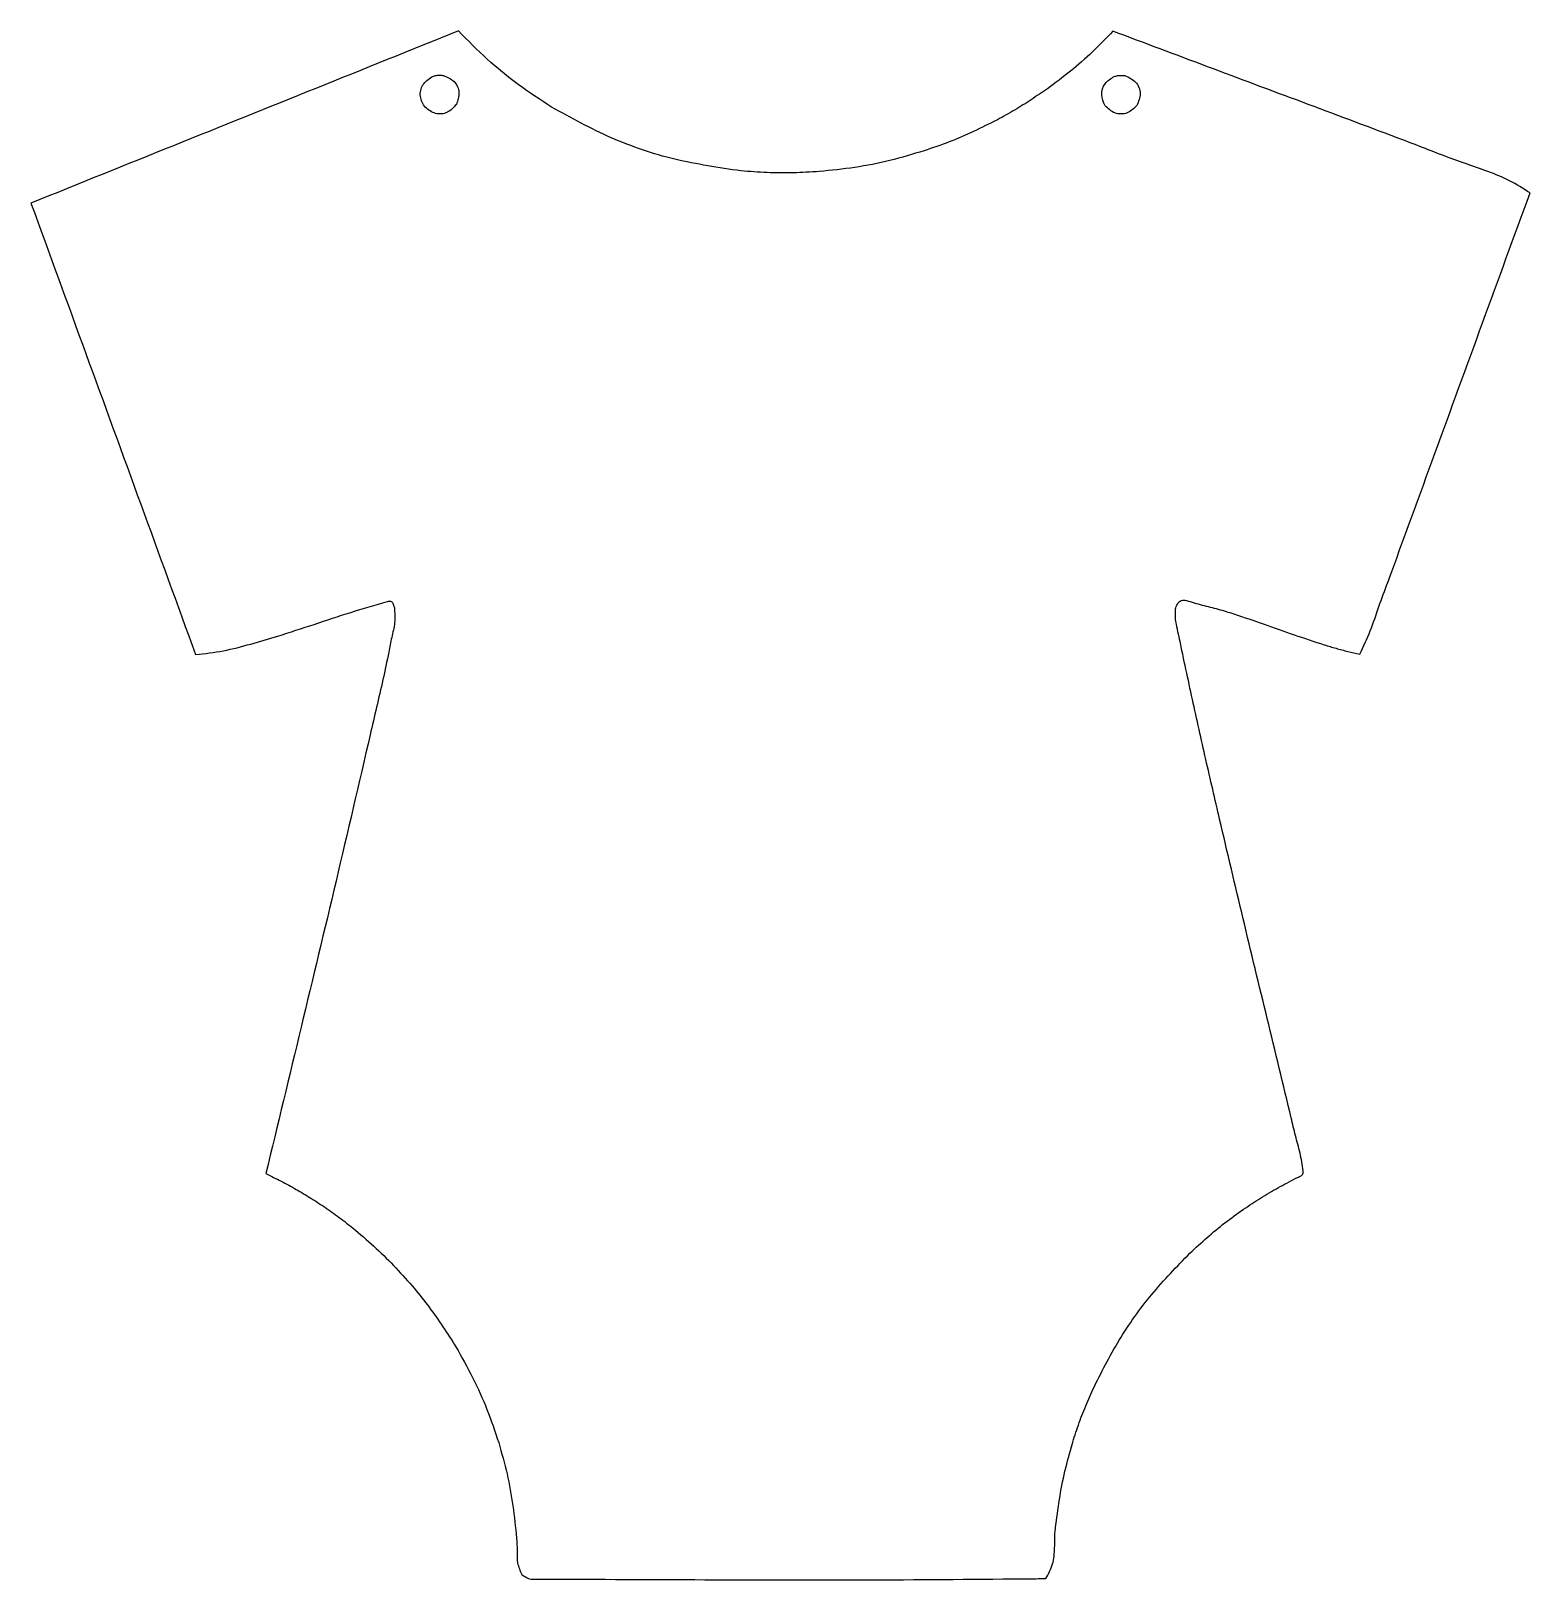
# Model space of a CAD drawing. Extents: x 0 to 167, y 0 to 87.
# Drawn here: x 0 to 84.3, y 0 to 87.1 of the extents above; entities that cross this region are included whole.
import ezdxf

# ---------------------------------------------------------------- set-up
doc = ezdxf.new("R2010")
doc.units = 0
doc.layers.get('0').update_dxf_attribs({"linetype": 'CONTINUOUS'})

msp = doc.modelspace()

# ---------------------------------------------------------------- linework, layer by layer
at = {"color": 7}
for points, knots in [([(24.040536, 87.125104), (21.369107, 86.04959), (16.026459, 83.898645), (8.012857, 80.671656), (2.670947, 78.519531), (0, 77.443471)], [0, 0, 0, 0, 8.639407, 17.278139, 25.916817, 25.916817, 25.916817, 25.916817]), ([(29.288176, 82.844358), (28.655316, 83.255997), (27.389703, 84.079207), (25.636185, 85.519422), (24.572372, 86.589924), (24.040536, 87.125104)], [0, 0, 0, 0, 2.263718, 4.52706, 6.789809, 6.789809, 6.789809, 6.789809]), ([(60.857836, 87.113251), (60.478853, 86.720675), (59.720912, 85.935548), (58.4898, 84.854111), (57.6159, 84.201145), (57.179069, 83.874751)], [0, 0, 0, 0, 1.636548, 3.272985, 4.908531, 4.908531, 4.908531, 4.908531]), ([(76.842902, 81.118004), (75.067052, 81.78492), (71.51553, 83.118685), (66.186602, 85.115575), (62.634189, 86.447322), (60.857836, 87.113251)], [0, 0, 0, 0, 5.690852, 11.381131, 17.072356, 17.072356, 17.072356, 17.072356]), ([(22.173636, 82.831376), (22.057165, 83.026639), (21.824198, 83.41721), (21.983863, 84.147099), (22.354077, 84.410592), (22.539396, 84.542489)], [0, 0, 0, 0, 0.664635, 1.329418, 1.995725, 1.995725, 1.995725, 1.995725]), ([(22.539396, 84.542489), (22.610721, 84.568567), (22.753339, 84.620711), (22.98237, 84.64601), (23.133256, 84.62743), (23.208827, 84.618124)], [0, 0, 0, 0, 0.227309, 0.454516, 0.682489, 0.682489, 0.682489, 0.682489]), ([(23.208827, 84.618124), (23.422893, 84.527973), (23.850415, 84.347928), (24.165381, 83.649891), (24.00655, 83.212872), (23.927082, 82.994218)], [0, 0, 0, 0, 0.679928, 1.357912, 2.036795, 2.036795, 2.036795, 2.036795]), ([(60.420956, 82.92084), (60.331944, 83.122982), (60.154123, 83.526808), (60.360243, 84.220682), (60.741211, 84.447228), (60.931778, 84.560551)], [0, 0, 0, 0, 0.649, 1.296524, 1.944614, 1.944614, 1.944614, 1.944614]), ([(60.931778, 84.560551), (60.996251, 84.581304), (61.125308, 84.622845), (61.330164, 84.632389), (61.465018, 84.619128), (61.532629, 84.61248)], [0, 0, 0, 0, 0.202416, 0.405175, 0.609043, 0.609043, 0.609043, 0.609043]), ([(61.532629, 84.61248), (61.751196, 84.516381), (62.188852, 84.323955), (62.492219, 83.590722), (62.301287, 83.150238), (62.206011, 82.930436)], [0, 0, 0, 0, 0.698381, 1.39843, 2.095689, 2.095689, 2.095689, 2.095689]), ([(57.179069, 83.874751), (56.875091, 83.667985), (56.267282, 83.254551), (55.333935, 82.666342), (54.689908, 82.311842), (54.367853, 82.134569)], [0, 0, 0, 0, 1.102907, 2.205284, 3.307941, 3.307941, 3.307941, 3.307941]), ([(23.927082, 82.994218), (23.774846, 82.821871), (23.470501, 82.477321), (22.716632, 82.406419), (22.354614, 82.689739), (22.173636, 82.831376)], [0, 0, 0, 0, 0.672552, 1.344549, 2.016319, 2.016319, 2.016319, 2.016319]), ([(39.932751, 79.255056), (38.687115, 79.438682), (36.196167, 79.805888), (32.594123, 81.017681), (30.39023, 82.235426), (29.288176, 82.844358)], [0, 0, 0, 0, 3.772861, 7.544737, 11.317351, 11.317351, 11.317351, 11.317351]), ([(62.206011, 82.930436), (62.039159, 82.766767), (61.704538, 82.438533), (60.929183, 82.432508), (60.590278, 82.758146), (60.420956, 82.92084)], [0, 0, 0, 0, 0.682899, 1.369543, 2.055135, 2.055135, 2.055135, 2.055135]), ([(54.367853, 82.134569), (53.922977, 81.910057), (53.033279, 81.461061), (51.659324, 80.867709), (50.715077, 80.548035), (50.242893, 80.388178)], [0, 0, 0, 0, 1.494856, 2.98953, 4.484584, 4.484584, 4.484584, 4.484584]), ([(80.684229, 79.664842), (80.254288, 79.818558), (79.394585, 80.125926), (78.125439, 80.639993), (77.270354, 80.95869), (76.842902, 81.118004)], [0, 0, 0, 0, 1.369632, 2.738697, 4.107183, 4.107183, 4.107183, 4.107183]), ([(50.242893, 80.388178), (49.601603, 80.19515), (48.319055, 79.809103), (46.344119, 79.420236), (45.01127, 79.286793), (44.344731, 79.22006)], [0, 0, 0, 0, 2.008386, 4.016671, 6.025645, 6.025645, 6.025645, 6.025645]), ([(84.322356, 78.01356), (83.947028, 78.255104), (83.196244, 78.738274), (81.947769, 79.230558), (81.10552, 79.520043), (80.684229, 79.664842)], [0, 0, 0, 0, 1.335818, 2.672093, 4.009425, 4.009425, 4.009425, 4.009425]), ([(44.344731, 79.22006), (43.854742, 79.189472), (42.87493, 79.128308), (41.400979, 79.141818), (40.422214, 79.217305), (39.932751, 79.255056)], [0, 0, 0, 0, 1.472531, 2.944562, 4.417079, 4.417079, 4.417079, 4.417079]), ([(76.321073, 56.11114), (77.210212, 58.544788), (78.988463, 63.412016), (81.656003, 70.71266), (83.433582, 75.579956), (84.322356, 78.01356)], [0, 0, 0, 0, 7.772959, 15.545699, 23.318159, 23.318159, 23.318159, 23.318159]), ([(0, 77.443471), (1.028912, 74.621809), (3.086789, 68.978341), (6.173813, 60.512771), (8.231604, 54.868748), (9.260558, 52.046576)], [0, 0, 0, 0, 9.010214, 18.020884, 27.032577, 27.032577, 27.032577, 27.032577]), ([(74.745427, 52.063791), (74.951755, 52.500626), (75.364589, 53.374669), (75.812108, 54.754608), (76.151417, 55.658959), (76.321073, 56.11114)], [0, 0, 0, 0, 1.447781, 2.896799, 4.345846, 4.345846, 4.345846, 4.345846]), ([(13.877713, 53.086564), (14.56436, 53.305361), (15.937456, 53.742892), (17.984559, 54.437008), (19.367599, 54.840613), (20.058944, 55.042364)], [0, 0, 0, 0, 2.162, 4.32338, 6.483664, 6.483664, 6.483664, 6.483664]), ([(20.058944, 55.042364), (20.133203, 55.056715), (20.27931, 55.084949), (20.393583, 54.875496), (20.423724, 54.745525), (20.43938, 54.678016)], [0, 0, 0, 0, 0.204308, 0.401987, 0.615638, 0.615638, 0.615638, 0.615638]), ([(64.377147, 54.615927), (64.405932, 54.710864), (64.462625, 54.89784), (64.688853, 55.134508), (64.891085, 55.108091), (64.992391, 55.094858)], [0, 0, 0, 0, 0.298743, 0.588365, 0.879077, 0.879077, 0.879077, 0.879077]), ([(64.992391, 55.094858), (65.287172, 55.004601), (65.877112, 54.823972), (66.778735, 54.611529), (67.368942, 54.429352), (67.664189, 54.33822)], [0, 0, 0, 0, 0.92465, 1.850482, 2.777215, 2.777215, 2.777215, 2.777215]), ([(20.43938, 54.678016), (20.460145, 54.398388), (20.50185, 53.836795), (20.277485, 53.019217), (20.178629, 52.467809), (20.129218, 52.192202)], [0, 0, 0, 0, 0.834758, 1.676499, 2.517645, 2.517645, 2.517645, 2.517645]), ([(64.608004, 52.912151), (64.569048, 53.099831), (64.491013, 53.475782), (64.359212, 54.039378), (64.371185, 54.424288), (64.377147, 54.615927)], [0, 0, 0, 0, 0.575712, 1.153236, 1.725885, 1.725885, 1.725885, 1.725885]), ([(67.664189, 54.33822), (68.230272, 54.147955), (69.362846, 53.767287), (71.048292, 53.156769), (72.183589, 52.782778), (72.751244, 52.59578)], [0, 0, 0, 0, 1.791561, 3.584416, 5.37731, 5.37731, 5.37731, 5.37731]), ([(9.260558, 52.046576), (9.784289, 52.105643), (10.83262, 52.223877), (12.361896, 52.63793), (13.372439, 52.937019), (13.877713, 53.086564)], [0, 0, 0, 0, 1.578853, 3.160328, 4.741824, 4.741824, 4.741824, 4.741824]), ([(66.862396, 42.7863), (66.601371, 43.908946), (66.079306, 46.154307), (65.324659, 49.529041), (64.846896, 51.784419), (64.608004, 52.912151)], [0, 0, 0, 0, 3.45777, 6.915754, 10.374005, 10.374005, 10.374005, 10.374005]), ([(72.751244, 52.59578), (72.970908, 52.52938), (73.410067, 52.396631), (74.075628, 52.221214), (74.522133, 52.116272), (74.745427, 52.063791)], [0, 0, 0, 0, 0.688397, 1.376269, 2.064393, 2.064393, 2.064393, 2.064393]), ([(20.129218, 52.192202), (20.021465, 51.673891), (19.805925, 50.637097), (19.436846, 49.092014), (19.199833, 48.059816), (19.081327, 47.54372)], [0, 0, 0, 0, 1.588088, 3.176703, 4.765297, 4.765297, 4.765297, 4.765297]), ([(19.081327, 47.54372), (18.443808, 44.797515), (17.168799, 39.305229), (15.192629, 31.081817), (13.875005, 25.599688), (13.216184, 22.858589)], [0, 0, 0, 0, 8.457666, 16.914947, 25.372438, 25.372438, 25.372438, 25.372438]), ([(70.892247, 25.984764), (70.440884, 27.850971), (69.538184, 31.583278), (68.182353, 37.180802), (67.302346, 40.917951), (66.862396, 42.7863)], [0, 0, 0, 0, 5.760047, 11.519767, 17.2781, 17.2781, 17.2781, 17.2781]), ([(71.563371, 23.012118), (71.510938, 23.346713), (71.405956, 24.016646), (71.11895, 24.99329), (70.967811, 25.65429), (70.892247, 25.984764)], [0, 0, 0, 0, 1.014914, 2.03208, 3.04909, 3.04909, 3.04909, 3.04909]), ([(13.216184, 22.858589), (13.503423, 22.714772), (14.077435, 22.427371), (14.925244, 21.970776), (15.475264, 21.640719), (15.750258, 21.4757)], [0, 0, 0, 0, 0.963688, 1.925815, 2.887829, 2.887829, 2.887829, 2.887829]), ([(71.150198, 22.591607), (71.214453, 22.622595), (71.340535, 22.6834), (71.556859, 22.783123), (71.561198, 22.935711), (71.563371, 23.012118)], [0, 0, 0, 0, 0.219122, 0.429961, 0.641425, 0.641425, 0.641425, 0.641425]), ([(68.212829, 20.849167), (68.52684, 21.062935), (69.154771, 21.49041), (70.141607, 22.061537), (70.813931, 22.41488), (71.150198, 22.591607)], [0, 0, 0, 0, 1.139278, 2.278223, 3.417881, 3.417881, 3.417881, 3.417881]), ([(15.750258, 21.4757), (16.038321, 21.289578), (16.614462, 20.917322), (17.449562, 20.315381), (17.98519, 19.886849), (18.253004, 19.672582)], [0, 0, 0, 0, 1.028781, 2.057617, 3.086462, 3.086462, 3.086462, 3.086462]), ([(65.189947, 18.379158), (65.509085, 18.673729), (66.147353, 19.262862), (67.150855, 20.095133), (67.858938, 20.597894), (68.212829, 20.849167)], [0, 0, 0, 0, 1.302863, 2.605688, 3.9074, 3.9074, 3.9074, 3.9074]), ([(18.253004, 19.672582), (18.646937, 19.334127), (19.434729, 18.657279), (20.543986, 17.56135), (21.228554, 16.780465), (21.570809, 16.390056)], [0, 0, 0, 0, 1.557809, 3.115336, 4.672597, 4.672597, 4.672597, 4.672597]), ([(59.726407, 10.709487), (60.200763, 11.649148), (61.149588, 13.528691), (62.986496, 16.115525), (64.455455, 17.624604), (65.189947, 18.379158)], [0, 0, 0, 0, 3.155259, 6.311259, 9.467372, 9.467372, 9.467372, 9.467372]), ([(21.570809, 16.390056), (21.849994, 16.040905), (22.408293, 15.342693), (23.187154, 14.249898), (23.661599, 13.492122), (23.89886, 13.113173)], [0, 0, 0, 0, 1.341001, 2.681666, 4.022759, 4.022759, 4.022759, 4.022759]), ([(23.89886, 13.113173), (24.223501, 12.54139), (24.872736, 11.397906), (25.679941, 9.594414), (26.100274, 8.34852), (26.310449, 7.725551)], [0, 0, 0, 0, 1.97188, 3.943473, 5.915209, 5.915209, 5.915209, 5.915209]), ([(58.521318, 7.479453), (58.631942, 7.846227), (58.853333, 8.580251), (59.270356, 9.653048), (59.574367, 10.357287), (59.726407, 10.709487)], [0, 0, 0, 0, 1.148889, 2.29927, 3.450175, 3.450175, 3.450175, 3.450175]), ([(26.310449, 7.725551), (26.475779, 7.140397), (26.806425, 5.970135), (27.126372, 4.171532), (27.250148, 2.961867), (27.312056, 2.356838)], [0, 0, 0, 0, 1.823327, 3.646511, 5.470884, 5.470884, 5.470884, 5.470884]), ([(57.603813, 2.72034), (57.671179, 3.255352), (57.805906, 4.325337), (58.095416, 5.918628), (58.379364, 6.959229), (58.521318, 7.479453)], [0, 0, 0, 0, 1.617693, 3.235269, 4.852374, 4.852374, 4.852374, 4.852374]), ([(57.08142, 0.075636), (57.231761, 0.34262), (57.533638, 0.878708), (57.585648, 1.808395), (57.597753, 2.416105), (57.603813, 2.72034)], [0, 0, 0, 0, 0.907021, 1.821245, 2.737764, 2.737764, 2.737764, 2.737764]), ([(27.312056, 2.356838), (27.331447, 2.124003), (27.370331, 1.65713), (27.312179, 0.941388), (27.516873, 0.512654), (27.618267, 0.300284)], [0, 0, 0, 0, 0.702771, 1.40917, 2.102522, 2.102522, 2.102522, 2.102522]), ([(27.618267, 0.300284), (27.744991, 0.205755), (28.002155, 0.013925), (28.490487, 0.048199), (28.802719, 0.045794), (28.958822, 0.044591)], [0, 0, 0, 0, 0.459047, 0.931546, 1.403973, 1.403973, 1.403973, 1.403973]), ([(28.958822, 0.044591), (31.939108, 0.034181), (37.89977, 0.01336), (46.840916, -0.015562), (52.80151, 0.036017), (55.781787, 0.061807)], [0, 0, 0, 0, 8.940937, 17.882142, 26.823224, 26.823224, 26.823224, 26.823224]), ([(55.781787, 0.061807), (55.926463, 0.063245), (56.215503, 0.066118), (56.648707, 0.071315), (56.937246, 0.074196), (57.08142, 0.075636)], [0, 0, 0, 0, 0.434049, 0.867163, 1.299707, 1.299707, 1.299707, 1.299707])]:
    msp.add_open_spline(points, degree=3, knots=knots, dxfattribs=at)

doc.saveas('drawing.dxf')
